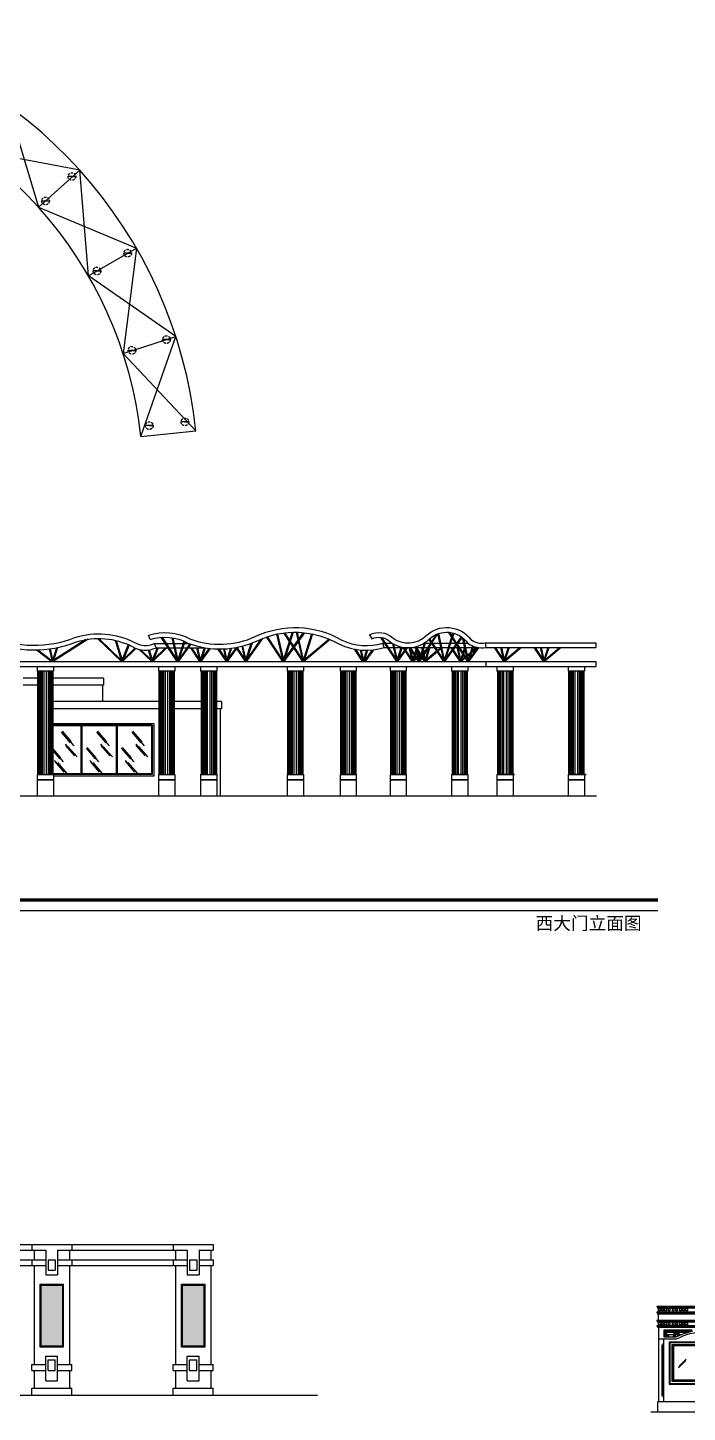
# Model space of a CAD drawing. Extents: x -1237597 to -1121401, y 701438 to 763997.
# Drawn here: x -1199777 to -1171785, y 701438 to 760247 of the extents above; entities that cross this region are included whole.
import ezdxf

# ---------------------------------------------------------------- set-up
doc = ezdxf.new("R2010")
doc.units = 0
doc.header["$LTSCALE"] = 300
doc.header["$MEASUREMENT"] = 0
doc.linetypes.add('HIDDEN2', pattern=[4.7625, 3.175, -1.5875])
doc.layers.get('0').update_dxf_attribs({"linetype": 'CONTINUOUS'})
for name, color, linetype in [('1', 7, 'CONTINUOUS'), ('2', 2, 'CONTINUOUS'), ('3', 3, 'CONTINUOUS'), ('4', 4, 'CONTINUOUS'), ('5', 9, 'CONTINUOUS'), ('LAYER1', 7, 'CONTINUOUS'), ('PH', 8, 'CONTINUOUS'), ('TU2', 7, 'CONTINUOUS')]:
    doc.layers.add(name, color=color, linetype=linetype)
doc.styles.add('HT', font='simhei.ttf', dxfattribs={"height": 200})

# ---------------------------------------------------------------- blocks, each defined once
blk = doc.blocks.new('A$C2C644A41')
h = blk.add_hatch()
h.set_pattern_fill('ESCHER', color=9, scale=450, style=0)
h.set_pattern_definition([(60, (10934.44, -49968.6), (-540, -1e-07), [495, -45]), (180, (10934.44, -49968.6), (270, -467.6537), [495, -45]), (300, (10934.44, -49968.6), (540, -1e-07), [495, -45]), (60, (10979.44, -49968.6), (-540, -1e-07), [90, -450]), (300, (10979.44, -49968.6), (540, -1e-07), [90, -450]), (60, (10911.94, -49929.65), (-540, -1e-07), [90, -450]), (180, (10911.94, -49929.65), (270, -467.6537), [90, -450]), (300, (10911.94, -50007.6), (540, -1e-07), [90, -450]), (180, (10911.94, -50007.6), (270, -467.6537), [90, -450]), (60, (10754.44, -49968.6), (-540, -1e-07), [90, -450]), (300, (10754.44, -49968.6), (540, -1e-07), [90, -450]), (60, (11024.44, -50124.5), (-540, -1e-07), [90, -450]), (180, (11024.44, -50124.5), (270, -467.6537), [90, -450]), (300, (11024.44, -49812.73), (540, -1e-07), [90, -450]), (180, (11024.44, -49812.73), (270, -467.6537), [90, -450]), (0, (11024.44, -49890.67), (-270, 467.6537), [315, -225]), (0, (11024.44, -50046.56), (-270, 467.6537), [315, -225]), (120, (10956.94, -49851.7), (-540, 1e-07), [315, -225]), (120, (10821.94, -49929.65), (-540, 1e-07), [315, -225]), (240, (10821.94, -50007.6), (270, -467.6537), [315, -225]), (240, (10956.94, -50085.53), (270, -467.6537), [315, -225])])
h.paths.add_polyline_path([(3982, 3200), (4508, 3200), (4508, 3500), (3301, 3500), (3301, 3441, -0.051587)])
h.paths.add_polyline_path([(1073, 3200, -0.051587), (1755, 3441), (1755, 3500), (548, 3500), (548, 3200)])
at = {"color": 3}
for p, q in [((4728, 4500), (249, 4500)), ((249, 4500), (249, 4474)), ((269, 4474), (249, 4474)), ((4806, 4256), (249, 4256)), ((249, 4256), (249, 4223)), ((269, 4223), (249, 4223)), ((269, 4474), (269, 4447)), ((289, 4447), (269, 4447)), ((269, 4421), (269, 4421)), ((269, 4223), (269, 4196)), ((289, 4196), (269, 4196)), ((289, 4447), (289, 4421)), ((4766, 4421), (289, 4421)), ((289, 4196), (289, 4170)), ((4766, 4170), (289, 4170)), ((4806, 4500), (328, 4500)), ((328, 4256), (328, 4421)), ((328, 4421), (328, 4256)), ((328, 4256), (328, 4370)), ((328, 3901), (328, 4170)), ((4806, 3901), (249, 3901)), ((249, 3901), (249, 3875)), ((269, 3875), (249, 3875)), ((4806, 3679), (249, 3679)), ((249, 3679), (249, 3653)), ((269, 3653), (249, 3653)), ((269, 3875), (269, 3848)), ((289, 3848), (269, 3848)), ((269, 3822), (269, 3822)), ((269, 3653), (269, 3626)), ((289, 3626), (269, 3626)), ((289, 3848), (289, 3822)), ((4766, 3822), (289, 3822)), ((289, 3626), (289, 3600)), ((4728, 3600), (289, 3600)), ((328, 3679), (328, 3822)), ((4766, 3600), (328, 3600)), ((328, 3600), (328, 450)), ((1074, 3100), (328, 3100)), ((1074, 3100), (328, 3100)), ((538, 3100), (538, 450)), ((548, 3500), (1755, 3500)), ((548, 3500), (1755, 3500)), ((548, 3500), (548, 3200)), ((548, 3200), (1073, 3200)), ((548, 3200), (1073, 3200)), ((4778, 450), (278, 450)), ((278, 450), (278, 0))]:
    blk.add_line(p, q, dxfattribs=at)
at = {"color": 4}
for p, q in [((4806, 4474), (269, 4474)), ((4806, 4223), (269, 4223)), ((4786, 4448), (289, 4447)), ((4786, 4197), (289, 4196)), ((4806, 3875), (269, 3875)), ((4806, 3653), (269, 3653)), ((4786, 3849), (289, 3848)), ((4786, 3627), (289, 3626)), ((778, 3000), (2478, 3000)), ((778, 2999), (778, 1200)), ((928, 2850), (2478, 2850)), ((928, 2850), (928, 1350)), ((778, 1200), (2478, 1200)), ((928, 1350), (2478, 1350))]:
    blk.add_line(p, q, dxfattribs=at)
at = {"color": 9}
for p, q in [((808, 2970), (2478, 2970)), ((808, 2969), (808, 1230)), ((462, 2868), (462, 696)), ((506, 2917), (506, 641)), ((898, 2880), (2478, 2880)), ((898, 2879), (898, 1320)), ((2448, 2820), (958, 2820)), ((958, 2820), (958, 1380)), ((2478, 2850), (1378, 2850)), ((1178, 1892), (1485, 2204)), ((1189, 1948), (1496, 2260)), ((808, 1230), (2478, 1230)), ((898, 1320), (2478, 1320)), ((958, 1380), (2448, 1380))]:
    blk.add_line(p, q, dxfattribs=at)
blk.add_line((16538, 0), (0, 0))
at = {"color": 3}
for points in [[(328, 4421), (310, 4421), (310, 4310), (328, 4310)], [(328, 3822), (310, 3822), (310, 3711), (328, 3711)]]:
    blk.add_lwpolyline(points, close=True, dxfattribs=at)
at = {"color": 4}
for points in [[(394, 4309), (328, 4309), (328, 4421), (394, 4421)], [(526, 4309), (460, 4309), (460, 4421), (526, 4421)], [(658, 4309), (592, 4309), (592, 4421), (658, 4421)], [(809, 4309), (743, 4309), (743, 4421), (809, 4421)], [(981, 4309), (915, 4309), (915, 4421), (981, 4421)], [(1123, 4309), (1057, 4309), (1057, 4421), (1123, 4421)], [(1288, 4309), (1222, 4309), (1222, 4421), (1288, 4421)], [(1420, 4309), (1354, 4309), (1354, 4421), (1420, 4421)], [(1552, 4309), (1486, 4309), (1486, 4421), (1552, 4421)], [(394, 3710), (328, 3710), (328, 3822), (394, 3822)], [(526, 3710), (460, 3710), (460, 3822), (526, 3822)], [(658, 3710), (592, 3710), (592, 3822), (658, 3822)], [(809, 3710), (743, 3710), (743, 3822), (809, 3822)], [(981, 3710), (915, 3710), (915, 3822), (981, 3822)], [(1123, 3710), (1057, 3710), (1057, 3822), (1123, 3822)], [(1288, 3710), (1222, 3710), (1222, 3822), (1288, 3822)], [(1420, 3710), (1354, 3710), (1354, 3822), (1420, 3822)], [(1552, 3710), (1486, 3710), (1486, 3822), (1552, 3822)]]:
    blk.add_lwpolyline(points, close=True, dxfattribs=at)
at = {"color": 3}
for centre, radius, start, end in [((2577, 27), 3512, 103.54733, 115.3598), ((2465, 409), 3030, 93.55566, 117.34297)]:
    blk.add_arc(centre, radius, start, end, dxfattribs=at)
at = {"color": 4}
blk.add_arc((778, 1200), 0.5, 180, 270, dxfattribs=at)
at = {"color": 9}
for centre in [(808, 1230), (898, 1320), (958, 1380)]:
    blk.add_arc(centre, 0.5, 180, 270, dxfattribs=at)

msp = doc.modelspace()

# ---------------------------------------------------------------- hatches: boundary and pattern name
at = {"layer": 'PH'}
h = msp.add_hatch(dxfattribs=at)
h.set_pattern_fill('AR-CONC', color=9, scale=2, style=0)
h.set_pattern_definition([(50, (-1213188.83, 718307.96), (364.3693, -31.878), [38.1, -419.1]), (355, (-1213188.83, 718307.96), (-70.4857, 382.1133), [30.48, -335.28]), (100.451, (-1213158.46, 718305.3), (293.885, 350.2334), [32.38, -356.18]), (46.1842, (-1213188.83, 718409.56), (542.158, -84.085), [57.15, -628.65]), (96.6356, (-1213143.65, 718402.55), (474.808, 494.851), [48.57, -534.27]), (351.184, (-1213188.8, 718409.56), (474.809, 494.85), [45.72, -502.92]), (21, (-1213138.03, 718384.16), (303.2298, -204.531), [38.1, -419.1]), (326, (-1213138.03, 718384.16), (123.604, 368.376), [30.48, -335.28]), (71.4514, (-1213112.76, 718367.1), (426.833, 163.8457), [32.38, -356.18]), (37.5, (-1213188.83, 718307.96), (6.1772, 169.1101), [0, -331.216, 0, -340.36, 0, -336.55]), (7.5, (-1213188.83, 718307.96), (133.6393, 200.3611), [0, -194.056, 0, -323.596, 0, -128.27]), (327.5, (-1213302.11, 718307.96), (271.1812, -11.4575), [0, -127, 0, -396.24, 0, -525.78]), (317.5, (-1213352.9, 718307.96), (296.2584, 50.853), [0, -165.1, 0, -263.144, 0, -373.38])])
h.paths.add_polyline_path([(-1205205.8, 704245.3), (-1204305.8, 704245.3), (-1204305.8, 706845.3), (-1205205.8, 706845.3)])
h.paths.add_polyline_path([(-1198305.8, 706845.3), (-1199205.8, 706845.3), (-1199205.8, 704245.3), (-1198305.8, 704245.3)])
h.paths.add_polyline_path([(-1193205.8, 704245.3), (-1192305.8, 704245.3), (-1192305.8, 706845.3), (-1193205.8, 706845.3)])

# ---------------------------------------------------------------- linework, layer by layer
for p, q in [((-1227605.8, 708570.3), (-1191905.8, 708570.3)), ((-1199605.8, 708570.3), (-1199605.8, 708320.3)), ((-1199605.8, 708320.3), (-1199005.8, 708320.3)), ((-1199505.8, 708320.3), (-1199505.8, 707920.3)), ((-1199005.8, 708320.3), (-1199005.8, 707270.3)), ((-1198505.8, 708320.3), (-1198505.8, 707270.3)), ((-1198505.8, 708320.3), (-1197905.8, 708320.3)), ((-1198005.8, 708320.3), (-1198005.8, 707920.3)), ((-1197905.8, 708570.3), (-1197905.8, 708320.3)), ((-1193605.8, 708570.3), (-1193605.8, 708320.3)), ((-1193605.8, 708320.3), (-1193005.8, 708320.3)), ((-1193505.8, 708320.3), (-1193505.8, 707920.3)), ((-1193005.8, 708320.3), (-1193005.8, 707270.3)), ((-1192505.8, 708320.3), (-1192505.8, 707270.3)), ((-1192505.8, 708320.3), (-1191905.8, 708320.3)), ((-1192005.8, 708320.3), (-1192005.8, 707920.3)), ((-1191905.8, 708570.3), (-1191905.8, 708320.3)), ((-1203905.8, 707670.3), (-1199605.8, 707670.3)), ((-1199605.8, 707920.3), (-1199005.8, 707920.3)), ((-1199605.8, 707920.3), (-1199605.8, 707670.3)), ((-1199605.8, 707670.3), (-1199005.8, 707670.3)), ((-1199505.8, 707670.3), (-1199505.8, 703470.3)), ((-1198905.8, 707920.3), (-1198905.8, 707470.3)), ((-1198905.8, 707920.3), (-1198605.8, 707920.3)), ((-1198605.8, 707920.3), (-1198605.8, 707470.3)), ((-1198505.8, 707920.3), (-1197905.8, 707920.3)), ((-1198505.8, 707670.3), (-1197905.8, 707670.3)), ((-1198005.8, 707670.3), (-1198005.8, 703470.3)), ((-1197905.8, 707920.3), (-1197905.8, 707670.3)), ((-1197905.8, 707670.3), (-1193605.8, 707670.3)), ((-1193605.8, 707920.3), (-1193005.8, 707920.3)), ((-1193605.8, 707920.3), (-1193605.8, 707670.3)), ((-1193605.8, 707670.3), (-1193005.8, 707670.3)), ((-1193505.8, 707670.3), (-1193505.8, 703470.3)), ((-1192905.8, 707920.3), (-1192905.8, 707470.3)), ((-1192905.8, 707920.3), (-1192605.8, 707920.3)), ((-1192605.8, 707920.3), (-1192605.8, 707470.3)), ((-1192505.8, 707920.3), (-1191905.8, 707920.3)), ((-1192505.8, 707670.3), (-1191905.8, 707670.3)), ((-1192005.8, 707670.3), (-1192005.8, 703470.3)), ((-1191905.8, 707920.3), (-1191905.8, 707670.3)), ((-1199005.8, 707270.3), (-1198505.8, 707270.3)), ((-1198905.8, 707470.3), (-1198605.8, 707470.3)), ((-1193005.8, 707270.3), (-1192505.8, 707270.3)), ((-1192905.8, 707470.3), (-1192605.8, 707470.3)), ((-1199605.8, 703470.3), (-1199005.8, 703470.3)), ((-1199605.8, 703220.3), (-1199605.8, 703470.3)), ((-1199005.8, 702770.3), (-1199005.8, 703820.3)), ((-1199005.8, 703820.3), (-1198505.8, 703820.3)), ((-1198905.8, 703220.3), (-1198905.8, 703670.3)), ((-1198905.8, 703670.3), (-1198605.8, 703670.3)), ((-1198605.8, 703220.3), (-1198605.8, 703670.3)), ((-1198505.8, 702770.3), (-1198505.8, 703820.3)), ((-1198505.8, 703470.3), (-1197905.8, 703470.3)), ((-1197905.8, 703220.3), (-1197905.8, 703470.3)), ((-1193605.8, 703470.3), (-1193005.8, 703470.3)), ((-1193605.8, 703220.3), (-1193605.8, 703470.3)), ((-1193005.8, 702770.3), (-1193005.8, 703820.3)), ((-1193005.8, 703820.3), (-1192505.8, 703820.3)), ((-1192905.8, 703220.3), (-1192905.8, 703670.3)), ((-1192905.8, 703670.3), (-1192605.8, 703670.3)), ((-1192605.8, 703220.3), (-1192605.8, 703670.3)), ((-1192505.8, 702770.3), (-1192505.8, 703820.3)), ((-1192505.8, 703470.3), (-1191905.8, 703470.3)), ((-1191905.8, 703220.3), (-1191905.8, 703470.3)), ((-1199605.8, 703220.3), (-1199005.8, 703220.3)), ((-1199505.8, 703220.3), (-1199505.8, 702470.3)), ((-1199005.8, 702770.3), (-1198505.8, 702770.3)), ((-1198905.8, 703220.3), (-1198605.8, 703220.3)), ((-1198505.8, 703220.3), (-1197905.8, 703220.3)), ((-1198005.8, 703220.3), (-1198005.8, 702470.3)), ((-1193605.8, 703220.3), (-1193005.8, 703220.3)), ((-1193505.8, 703220.3), (-1193505.8, 702470.3)), ((-1193005.8, 702770.3), (-1192505.8, 702770.3)), ((-1192905.8, 703220.3), (-1192605.8, 703220.3)), ((-1192505.8, 703220.3), (-1191905.8, 703220.3)), ((-1192005.8, 703220.3), (-1192005.8, 702470.3)), ((-1199605.8, 702470.3), (-1197905.8, 702470.3)), ((-1199605.8, 702170.3), (-1199605.8, 702470.3)), ((-1197905.8, 702170.3), (-1197905.8, 702470.3)), ((-1193605.8, 702470.3), (-1191905.8, 702470.3)), ((-1193605.8, 702170.3), (-1193605.8, 702470.3)), ((-1191905.8, 702170.3), (-1191905.8, 702470.3))]:
    msp.add_line(p, q)
for points in [[(-1199245.8, 704205.3), (-1199245.8, 706885.3), (-1198265.8, 706885.3), (-1198265.8, 704205.3)], [(-1193245.8, 704205.3), (-1193245.8, 706885.3), (-1192265.8, 706885.3), (-1192265.8, 704205.3)]]:
    msp.add_lwpolyline(points, close=True)
at = {"layer": '1'}
for p, q in [((-1199313.3, 752620.2), (-1197567, 754192.7)), ((-1197194.5, 749703.8), (-1195159.3, 750878.8)), ((-1195728.3, 746410.7), (-1193493.3, 747136.9)), ((-1194978.8, 742884.6), (-1192641.7, 743130.3))]:
    msp.add_line(p, q, dxfattribs=at)
at = {"layer": '1', "color": 7}
for p, q in [((-1186503.4, 728542.1), (-1185853.4, 728542.1)), ((-1186503.4, 728522.1), (-1185853.4, 728522.1)), ((-1184379.9, 728542.1), (-1183729.9, 728542.1)), ((-1184379.9, 728522.1), (-1183729.9, 728522.1)), ((-1181770.5, 728542.1), (-1181120.5, 728542.1)), ((-1181770.5, 728522.1), (-1181120.5, 728522.1)), ((-1179845.5, 728542.1), (-1179119.4, 728542.1)), ((-1179845.5, 728522.1), (-1179119.4, 728522.1)), ((-1176821.4, 728542.1), (-1176074.2, 728542.1)), ((-1176821.4, 728522.1), (-1176074.2, 728522.1)), ((-1232861.8, 727622.1), (-1175643.8, 727622.1))]:
    msp.add_line(p, q, dxfattribs=at)
at = {"layer": '1'}
for points in [[(-1208053.9, 760247.3), (-1205114.1, 756834.7), (-1200610.9, 756933.5), (-1199313.3, 752620.2), (-1195159.3, 750878.8), (-1195728.3, 746410.7), (-1192641.7, 743130.3)], [(-1194978.8, 742884.6), (-1193493.3, 747136.9), (-1197194.5, 749703.8), (-1197567, 754192.7), (-1201992.2, 755032.3), (-1204158.3, 758981.5), (-1208542.5, 757948.7)]]:
    msp.add_lwpolyline(points, dxfattribs=at)
for radius in [19593.2, 17243.2]:
    msp.add_arc((-1212127.6, 741082.2), radius, 6, 78, dxfattribs=at)
at = {"layer": '2', "color": 2}
for p, q in [((-1197736.4, 753927.4), (-1198061.4, 753927.4)), ((-1197898.9, 753927.4), (-1197736.4, 753927.4)), ((-1199183.3, 752888.7), (-1198858.3, 752888.7)), ((-1195370, 750671.5), (-1195695, 750671.5)), ((-1195532.5, 750671.5), (-1195370, 750671.5)), ((-1196674.7, 749913.4), (-1196999.7, 749913.4)), ((-1196837.2, 749913.4), (-1196674.7, 749913.4)), ((-1193727.7, 746997.6), (-1194052.7, 746997.6)), ((-1193890.2, 746997.6), (-1193727.7, 746997.6)), ((-1195190.6, 746542.9), (-1195515.6, 746542.9)), ((-1195353.1, 746542.9), (-1195190.6, 746542.9)), ((-1192943.8, 743504.5), (-1193268.8, 743504.5)), ((-1193106.3, 743504.5), (-1192943.8, 743504.5)), ((-1194455.8, 743345.8), (-1194780.8, 743345.8)), ((-1194618.3, 743345.8), (-1194455.8, 743345.8)), ((-1194586.4, 734256.9), (-1194648.7, 734446.9)), ((-1194410.4, 734093.3), (-1194323.2, 733913.4)), ((-1194410.4, 734093.3), (-1193952.2, 734093.3)), ((-1193904.3, 734093.3), (-1193603.3, 734093.3)), ((-1193562.3, 734093.3), (-1193181.6, 734093.3)), ((-1193139.6, 734093.3), (-1192936.3, 734093.3)), ((-1185265, 734463.8), (-1185173.9, 734285.8)), ((-1184643.1, 733919.4), (-1184700.6, 734110.9)), ((-1184700.6, 734110.9), (-1184651.6, 734110.9)), ((-1184603.7, 734110.9), (-1184322, 734110.9)), ((-1182949.4, 734110.9), (-1182943.4, 734110.9)), ((-1182901.4, 734110.9), (-1182678.8, 734110.9)), ((-1182603.5, 734110.9), (-1182299.5, 734110.9)), ((-1182258.5, 734110.9), (-1181874, 734110.9)), ((-1181832.1, 734110.9), (-1181634.1, 734110.9)), ((-1181586.1, 734110.9), (-1181569.8, 734110.9)), ((-1181520.7, 734110.9), (-1181282.1, 734110.9)), ((-1181241.1, 734110.9), (-1181102.9, 734110.9)), ((-1180366.8, 734116.6), (-1180333.5, 733919.4)), ((-1180366.8, 734116.6), (-1175669.1, 734116.6)), ((-1175669.1, 734116.6), (-1175669.1, 733919.4)), ((-1194323.2, 733913.4), (-1193833.3, 733913.4)), ((-1193785.3, 733913.4), (-1193563.1, 733913.4)), ((-1193522.1, 733913.4), (-1193238.6, 733913.4)), ((-1193196.7, 733913.4), (-1193008.2, 733913.4)), ((-1192959.1, 733913.4), (-1192261.1, 733913.4)), ((-1184643.1, 733919.4), (-1184525.1, 733919.4)), ((-1184477.1, 733919.4), (-1184256.9, 733919.4)), ((-1184215.9, 733919.4), (-1183935, 733919.4)), ((-1183893, 733919.4), (-1183594.2, 733919.4)), ((-1183546.2, 733919.4), (-1183326, 733919.4)), ((-1183285, 733919.4), (-1183004.1, 733919.4)), ((-1182962.2, 733919.4), (-1182803.7, 733919.4)), ((-1182761.3, 733919.4), (-1182524.8, 733919.4)), ((-1182476.9, 733919.4), (-1182256.7, 733919.4)), ((-1182215.7, 733919.4), (-1181934.8, 733919.4)), ((-1181892.8, 733919.4), (-1181706.1, 733919.4)), ((-1181657, 733919.4), (-1181507.5, 733919.4)), ((-1181459.5, 733919.4), (-1181239.3, 733919.4)), ((-1181198.3, 733919.4), (-1180917.4, 733919.4)), ((-1180875.5, 733919.4), (-1180727.7, 733919.4)), ((-1180688.8, 733919.4), (-1180663.9, 733919.4)), ((-1180333.5, 733919.4), (-1175669.1, 733919.4)), ((-1207055.1, 733322.1), (-1175663.9, 733322.1)), ((-1207055.1, 733122.1), (-1175663.9, 733122.1)), ((-1199378.9, 733122.1), (-1199378.9, 732922.1)), ((-1198688.9, 732922.1), (-1199378.9, 732922.1)), ((-1199358.9, 732922.1), (-1199358.9, 728522.1)), ((-1198708.9, 732922.1), (-1198708.9, 728522.1)), ((-1198688.9, 733122.1), (-1198688.9, 732922.1)), ((-1194228.9, 733122.1), (-1194228.9, 732922.1)), ((-1193538.9, 732922.1), (-1194228.9, 732922.1)), ((-1194208.9, 732922.1), (-1194208.9, 728522.1)), ((-1193558.9, 732922.1), (-1193558.9, 728522.1)), ((-1193538.9, 733122.1), (-1193538.9, 732922.1)), ((-1192440.2, 733122.1), (-1192440.2, 732922.1)), ((-1191750.2, 732922.1), (-1192440.2, 732922.1)), ((-1192420.2, 732922.1), (-1192420.2, 728522.1)), ((-1191770.2, 732922.1), (-1191770.2, 728522.1)), ((-1191750.2, 733122.1), (-1191750.2, 732922.1)), ((-1188767.3, 733122.1), (-1188767.3, 732922.1)), ((-1188077.3, 732922.1), (-1188767.3, 732922.1)), ((-1188747.3, 732922.1), (-1188747.3, 728522.1)), ((-1188097.3, 732922.1), (-1188097.3, 728522.1)), ((-1188077.3, 733122.1), (-1188077.3, 732922.1)), ((-1186523.4, 733122.1), (-1186523.4, 732922.1)), ((-1185833.4, 732922.1), (-1186523.4, 732922.1)), ((-1186503.4, 732922.1), (-1186503.4, 728522.1)), ((-1185853.4, 732922.1), (-1185853.4, 728522.1)), ((-1185833.4, 733122.1), (-1185833.4, 732922.1)), ((-1184399.9, 733122.1), (-1184399.9, 732922.1)), ((-1183709.9, 732922.1), (-1184399.9, 732922.1)), ((-1184379.9, 732922.1), (-1184379.9, 728522.1)), ((-1183729.9, 732922.1), (-1183729.9, 728522.1)), ((-1183709.9, 733122.1), (-1183709.9, 732922.1)), ((-1181790.5, 733122.1), (-1181790.5, 732922.1)), ((-1181100.5, 732922.1), (-1181790.5, 732922.1)), ((-1181770.5, 732922.1), (-1181770.5, 728522.1)), ((-1181120.5, 732922.1), (-1181120.5, 728522.1)), ((-1181100.5, 733122.1), (-1181100.5, 732922.1)), ((-1180338.2, 733322.1), (-1180338.2, 733122.1)), ((-1180338.2, 733322.1), (-1180338.2, 733122.1)), ((-1179865.5, 733122.1), (-1179865.5, 732922.1)), ((-1179175.5, 732922.1), (-1179865.5, 732922.1)), ((-1179845.5, 732922.1), (-1179845.5, 728522.1)), ((-1179195.5, 732922.1), (-1179195.5, 728522.1)), ((-1179175.5, 733122.1), (-1179175.5, 732922.1)), ((-1176841.4, 733122.1), (-1176841.4, 732922.1)), ((-1176151.4, 732922.1), (-1176841.4, 732922.1)), ((-1176821.4, 732922.1), (-1176821.4, 728522.1)), ((-1176171.4, 732922.1), (-1176171.4, 728522.1)), ((-1176151.4, 733122.1), (-1176151.4, 732922.1)), ((-1175663.9, 733322.1), (-1175663.9, 733122.1)), ((-1175663.9, 733322.1), (-1175663.9, 733122.1)), ((-1199358.9, 732622.1), (-1199967.3, 732622.1)), ((-1199358.9, 732322.1), (-1199967.3, 732322.1)), ((-1196556.4, 732622.1), (-1198708.9, 732622.1)), ((-1196556.4, 732322.1), (-1198708.9, 732322.1)), ((-1196606.4, 732322.1), (-1196606.4, 731622.1)), ((-1196556.4, 732622.1), (-1196556.4, 732322.1)), ((-1194208.9, 731622.1), (-1198708.9, 731622.1)), ((-1192420.2, 731622.1), (-1193558.9, 731622.1)), ((-1191556.4, 731622.1), (-1191770.2, 731622.1)), ((-1191556.4, 731622.1), (-1191556.4, 731322.1)), ((-1194208.9, 731322.1), (-1198708.9, 731322.1)), ((-1192420.2, 731322.1), (-1193558.9, 731322.1)), ((-1191556.4, 731322.1), (-1191770.2, 731322.1)), ((-1191606.4, 731322.1), (-1191606.4, 727622.1)), ((-1194428.4, 730682.1), (-1198708.9, 730682.1)), ((-1194488.4, 730622.1), (-1198708.9, 730622.1)), ((-1197513.4, 730592.1), (-1198708.9, 730592.1)), ((-1197513.4, 728522.1), (-1197513.4, 730622.1)), ((-1197488.4, 728522.1), (-1197488.4, 730622.1)), ((-1197463.4, 728522.1), (-1197463.4, 730622.1)), ((-1196013.4, 730592.1), (-1197463.4, 730592.1)), ((-1196013.4, 728522.1), (-1196013.4, 730622.1)), ((-1195988.4, 728522.1), (-1195988.4, 730622.1)), ((-1195963.4, 728522.1), (-1195963.4, 730622.1)), ((-1194518.4, 730592.1), (-1195963.4, 730592.1)), ((-1194518.4, 730592.1), (-1194488.4, 730622.1)), ((-1194518.4, 730592.1), (-1194518.4, 728552.1)), ((-1194488.4, 730622.1), (-1194488.4, 728522.1)), ((-1194428.4, 730682.1), (-1194428.4, 728462.1)), ((-1199378.9, 728522.1), (-1198688.9, 728522.1)), ((-1199378.9, 728522.1), (-1199378.9, 728322.1)), ((-1199378.9, 728307.1), (-1199378.9, 727622.1)), ((-1194488.4, 728522.1), (-1199008.4, 728522.1)), ((-1197513.4, 728552.1), (-1198708.9, 728552.1)), ((-1197513.4, 728542.1), (-1198708.9, 728542.1)), ((-1198688.9, 728522.1), (-1198688.9, 728322.1)), ((-1194428.4, 728462.1), (-1198688.9, 728462.1)), ((-1198688.9, 728307.1), (-1198688.9, 727622.1)), ((-1196013.4, 728552.1), (-1197463.4, 728552.1)), ((-1196013.4, 728542.1), (-1197463.4, 728542.1)), ((-1194518.4, 728552.1), (-1195963.4, 728552.1)), ((-1194518.4, 728542.1), (-1195963.4, 728542.1)), ((-1194518.4, 728552.1), (-1194488.4, 728522.1)), ((-1194228.9, 728522.1), (-1193538.9, 728522.1)), ((-1194228.9, 728522.1), (-1194228.9, 728322.1)), ((-1194228.9, 728307.1), (-1194228.9, 727622.1)), ((-1193538.9, 728522.1), (-1193538.9, 728322.1)), ((-1193538.9, 728307.1), (-1193538.9, 727622.1)), ((-1192440.2, 728522.1), (-1191750.2, 728522.1)), ((-1192440.2, 728522.1), (-1192440.2, 728322.1)), ((-1192440.2, 728307.1), (-1192440.2, 727622.1)), ((-1191750.2, 728522.1), (-1191750.2, 728322.1)), ((-1191750.2, 728307.1), (-1191750.2, 727622.1)), ((-1188767.3, 728522.1), (-1188077.3, 728522.1)), ((-1188767.3, 728522.1), (-1188767.3, 728322.1)), ((-1188767.3, 728307.1), (-1188767.3, 727622.1)), ((-1188077.3, 728522.1), (-1188077.3, 728322.1)), ((-1188077.3, 728307.1), (-1188077.3, 727622.1)), ((-1186523.4, 728522.1), (-1185833.4, 728522.1)), ((-1186523.4, 728522.1), (-1186523.4, 728322.1)), ((-1186523.4, 728307.1), (-1186523.4, 727622.1)), ((-1185833.4, 728522.1), (-1185833.4, 728322.1)), ((-1185833.4, 728307.1), (-1185833.4, 727622.1)), ((-1184399.9, 728522.1), (-1183709.9, 728522.1)), ((-1184399.9, 728522.1), (-1184399.9, 728322.1)), ((-1184399.9, 728307.1), (-1184399.9, 727622.1)), ((-1183709.9, 728522.1), (-1183709.9, 728322.1)), ((-1183709.9, 728307.1), (-1183709.9, 727622.1)), ((-1181790.5, 728522.1), (-1181100.5, 728522.1)), ((-1181790.5, 728522.1), (-1181790.5, 728322.1)), ((-1181790.5, 728307.1), (-1181790.5, 727622.1)), ((-1181100.5, 728522.1), (-1181100.5, 728322.1)), ((-1181100.5, 728307.1), (-1181100.5, 727622.1)), ((-1179865.5, 728522.1), (-1179175.5, 728522.1)), ((-1179865.5, 728522.1), (-1179865.5, 728322.1)), ((-1179865.5, 728307.1), (-1179865.5, 727622.1)), ((-1179175.5, 728522.1), (-1179175.5, 728322.1)), ((-1179175.5, 728307.1), (-1179175.5, 727622.1)), ((-1176841.4, 728522.1), (-1176151.4, 728522.1)), ((-1176841.4, 728522.1), (-1176841.4, 728322.1)), ((-1176841.4, 728307.1), (-1176841.4, 727622.1)), ((-1176151.4, 728522.1), (-1176151.4, 728322.1)), ((-1176151.4, 728307.1), (-1176151.4, 727622.1))]:
    msp.add_line(p, q, dxfattribs=at)
for points in [[(-1207268.8, 734016.2, 0.0998988), (-1206254.9, 734208, -0.1459439), (-1201419, 734209.5, 0.1967464), (-1197705.3, 734157.4, -0.1981769), (-1195338.4, 733962.6, 0.2552723), (-1194323.2, 733913.4)], [(-1207266.4, 734216.2, 0.1008797), (-1206321.5, 734396.8, -0.1465733), (-1201350.8, 734397.9, 0.197713), (-1197772.5, 734345.8, -0.1993301), (-1195240.1, 734136.9, 0.2574349), (-1194410.4, 734093.3, 0.2574349)], [(-1194648.7, 734446.9, -0.2057931), (-1192891.6, 734290.1, 0.1993221), (-1190123, 734384.5, -0.249177), (-1186445.7, 734235, 0.1834049), (-1184700.6, 734110.9, 0.1834049)], [(-1194586.4, 734256.9, -0.2074686), (-1192975.1, 734107.8, 0.2004233), (-1190038.2, 734203.3, -0.2499757), (-1186538.7, 734057.6, 0.1843598), (-1184643.1, 733919.4, -0.7924011)], [(-1185266.1, 734463.3, -0.3183108), (-1184286.4, 734328, 0.3634738), (-1182875.2, 734420, -0.4492746), (-1180964.3, 734256.9, 0.2017784), (-1180366.8, 734116.6, 0.2017784)], [(-1185173.9, 734285.8, -0.3228719), (-1184415.4, 734174.7, 0.3663357), (-1182737.3, 734275.1, -0.4567973), (-1181108.5, 734115.2, 0.2105227), (-1180333.5, 733919.4, -0.7924011)]]:
    msp.add_lwpolyline(points, format="xyb", dxfattribs=at)
at = {"layer": '2', "color": 2, "linetype": 'HIDDEN2', "ltscale": 0.1}
for centre in [(-1197898.9, 753927.4), (-1199020.8, 752888.7), (-1195532.5, 750671.5), (-1196837.2, 749913.4), (-1193890.2, 746997.6), (-1195353.1, 746542.9), (-1194618.3, 743345.8), (-1193106.3, 743504.5)]:
    msp.add_circle(centre, 162.5, dxfattribs=at)
at = {"layer": '3', "color": 6}
msp.add_line((-1232330, 702170.3), (-1187476.7, 702170.3), dxfattribs=at)
at = {"layer": '4', "color": 4}
for p, q in [((-1188556.9, 734568.8), (-1188948.3, 733334.1)), ((-1188081.6, 734555.2), (-1188942.8, 733345.2)), ((-1188916.8, 734538.5), (-1188680.1, 734180.3)), ((-1188035.7, 734550.7), (-1188910.2, 733322.1)), ((-1188872.6, 734544.1), (-1188664.5, 734229.3)), ((-1188514.5, 734570), (-1188870.8, 733446.4)), ((-1188385.1, 734570.9), (-1188309.9, 734234.4)), ((-1188344, 734570.2), (-1188278.7, 734278.2)), ((-1181737.4, 734542), (-1182120.3, 733334.1)), ((-1181698.6, 734531.8), (-1182082.2, 733322.1)), ((-1181938.1, 734571), (-1181796.2, 734356.3)), ((-1181887.7, 734567.3), (-1181780.7, 734405.3)), ((-1197207.9, 734272.3), (-1198701.5, 733322.1)), ((-1197308, 734256), (-1198682.7, 733381.4)), ((-1195800.4, 733322.1), (-1196817.5, 734304.4)), ((-1195820.6, 733397.2), (-1196760.5, 734305)), ((-1196064.4, 734226.8), (-1195798.5, 733322.1)), ((-1196019.6, 734216.2), (-1195775, 733384.1)), ((-1195510.4, 734044.1), (-1195793.9, 733336.9)), ((-1195473.9, 734027.9), (-1195756.8, 733322.1)), ((-1194122.5, 734351), (-1193442.5, 733322.1)), ((-1194076.7, 734354.3), (-1193449.5, 733405.1)), ((-1193657.7, 734336.6), (-1193430.9, 733322.1)), ((-1193615.2, 734329.9), (-1193387.5, 733322.1)), ((-1193150, 734193), (-1193403.6, 733393.1)), ((-1193113.1, 734176.8), (-1193387.5, 733322.1)), ((-1192852.2, 734063.5), (-1193387.5, 733322.1)), ((-1192891.6, 734077.2), (-1193353.4, 733428.3)), ((-1190693.8, 733973.7), (-1190548.2, 733322.1)), ((-1190655.1, 733983.7), (-1190524.5, 733399.7)), ((-1190304.5, 734093.8), (-1190545.3, 733334.1)), ((-1189807.8, 734304.7), (-1190507.2, 733322.1)), ((-1190256.8, 734111.7), (-1190507.2, 733322.1)), ((-1189877.2, 734276.1), (-1190467.7, 733446.4)), ((-1189653.2, 734373.9), (-1188958.1, 733322.1)), ((-1189598.5, 734363.7), (-1188972.1, 733415.8)), ((-1189211.6, 734487), (-1188951.2, 733322.1)), ((-1189172.4, 734495.3), (-1188927.5, 733399.7)), ((-1188651.7, 734137.3), (-1188520.4, 733938.7)), ((-1188636.2, 734186.4), (-1188495.6, 733973.6)), ((-1188471.9, 733937.8), (-1188126.9, 733415.8)), ((-1188298.2, 734181.9), (-1188106, 733322.1)), ((-1188267, 734225.7), (-1188082.3, 733399.7)), ((-1187731.6, 734505.9), (-1188103.1, 733334.1)), ((-1187692.1, 734498.2), (-1188065, 733322.1)), ((-1186936.5, 734260.5), (-1188055.3, 733322.1)), ((-1186977.7, 734278.2), (-1188046, 733382.1)), ((-1184805.7, 734344.1), (-1184130.4, 733322.1)), ((-1184763.1, 734352.1), (-1184144.3, 733415.8)), ((-1184296.2, 734095.3), (-1184123.4, 733322.1)), ((-1184249.4, 734069), (-1184099.8, 733399.7)), ((-1183925.9, 733948), (-1184120.5, 733334.1)), ((-1183886.6, 733939.6), (-1184082.4, 733322.1)), ((-1183333.1, 733950.9), (-1183192.5, 733322.1)), ((-1183294.3, 733960.8), (-1183151.5, 733322.1)), ((-1182941.9, 734115.6), (-1183168.9, 733399.7)), ((-1182888.7, 734151), (-1183151.5, 733322.1)), ((-1182636.1, 734110.9), (-1183151.5, 733322.1)), ((-1182665.2, 734131.8), (-1183112.1, 733446.4)), ((-1182751.3, 734262), (-1182130.1, 733322.1)), ((-1182721.6, 734289.7), (-1182144.1, 733415.8)), ((-1182441.6, 734474.7), (-1182641.4, 734168.3)), ((-1182382.1, 734499.7), (-1182619.9, 734135.8)), ((-1182386, 734498.2), (-1182123.1, 733322.1)), ((-1182348.2, 734512.2), (-1182099.5, 733399.7)), ((-1181345.1, 734357.7), (-1182082.2, 733322.1)), ((-1181377.6, 734381), (-1182042.7, 733446.4)), ((-1181767.9, 734313.4), (-1181603.1, 734064.1)), ((-1181752.3, 734362.4), (-1181578.3, 734099)), ((-1181579.5, 734028.3), (-1181112.8, 733322.1)), ((-1181554.6, 734063.2), (-1181126.8, 733415.8)), ((-1181335.7, 734350.7), (-1181105.8, 733322.1)), ((-1181285.7, 734310.1), (-1181082.2, 733399.7)), ((-1180895.5, 733988.4), (-1181103, 733334.1)), ((-1180858.4, 733973.1), (-1181064.8, 733322.1)), ((-1199410.5, 733818.4), (-1198749.4, 733322.1)), ((-1199346, 733820), (-1198754.5, 733375.9)), ((-1198862.5, 733859), (-1198742.5, 733322.1)), ((-1198822.7, 733864.4), (-1198718.8, 733399.7)), ((-1198557.4, 733908.8), (-1198739.6, 733334.1)), ((-1198512.6, 733917.8), (-1198701.5, 733322.1)), ((-1195757.3, 733322.1), (-1195182.9, 733884.3)), ((-1195716.8, 733417.7), (-1195222.7, 733901.3)), ((-1194515.1, 733322.1), (-1195052.7, 733841.3)), ((-1194535.3, 733397.2), (-1194977.9, 733824.7)), ((-1194658, 733814.9), (-1194513.2, 733322.1)), ((-1194618, 733820.5), (-1194471.5, 733322.1)), ((-1194277.5, 733913.4), (-1194489.7, 733384.1)), ((-1194472, 733322.1), (-1193867.9, 733913.4)), ((-1194234.5, 733913.4), (-1194471.5, 733322.1)), ((-1194431.5, 733417.7), (-1193925.1, 733913.4)), ((-1192872.5, 733913.4), (-1192481.8, 733322.1)), ((-1192824.6, 733913.4), (-1192495.8, 733415.8)), ((-1192607, 733913.4), (-1192474.8, 733322.1)), ((-1192566, 733913.4), (-1192451.2, 733399.7)), ((-1192288.3, 733913.4), (-1192472, 733334.1)), ((-1192247.1, 733911), (-1192433.8, 733322.1)), ((-1192035.4, 733881.8), (-1192433.8, 733322.1)), ((-1192080.8, 733887.1), (-1192394.4, 733446.4)), ((-1191715.3, 733860.4), (-1191359.5, 733322.1)), ((-1191666.8, 733859.5), (-1191311.6, 733322.1)), ((-1191473.3, 733862.1), (-1191352.6, 733322.1)), ((-1191432.7, 733863.9), (-1191311.6, 733322.1)), ((-1191174.9, 733885.4), (-1191349.7, 733334.1)), ((-1190877.1, 733932.5), (-1191311.6, 733322.1)), ((-1191131.2, 733890.8), (-1191311.6, 733322.1)), ((-1190933.9, 733921.7), (-1191272.1, 733446.4)), ((-1190919.3, 733873.2), (-1190555.1, 733322.1)), ((-1190894.5, 733908.1), (-1190569.1, 733415.8)), ((-1188496.8, 733902.9), (-1188112.9, 733322.1)), ((-1185924.1, 733856.8), (-1185565.4, 733314)), ((-1185869.5, 733846.7), (-1185579.4, 733407.7)), ((-1185671.5, 733819.6), (-1185558.5, 733314)), ((-1185629.6, 733815.8), (-1185534.8, 733391.6)), ((-1185403.2, 733806.7), (-1185555.6, 733326.1)), ((-1185361.1, 733807.1), (-1185517.5, 733314)), ((-1185169, 733803.6), (-1185517.5, 733314)), ((-1185121.7, 733801.1), (-1185468.4, 733314)), ((-1183660.1, 733915.4), (-1184082.4, 733322.1)), ((-1183707.9, 733917.2), (-1184043, 733446.4)), ((-1183864.8, 733919.4), (-1183788.5, 733803.9)), ((-1183816.9, 733919.4), (-1183763.7, 733838.9)), ((-1183764.9, 733768.2), (-1183470.1, 733322.1)), ((-1183740, 733803.1), (-1183484.1, 733415.8)), ((-1183595.9, 733915.8), (-1183463.1, 733322.1)), ((-1183591.9, 733915.9), (-1183199.5, 733322.1)), ((-1183545.6, 733918.3), (-1183213.5, 733415.8)), ((-1183536, 733831.2), (-1183439.5, 733399.7)), ((-1183378.3, 733592.7), (-1183464.1, 733322.1)), ((-1183350, 733549.8), (-1183422.1, 733322.1)), ((-1183275.4, 733437), (-1183412.4, 733322.1)), ((-1183297.6, 733470.6), (-1183403.1, 733382.1)), ((-1183304.8, 733824.5), (-1183362.8, 733641.7)), ((-1183287.5, 733746.8), (-1183334.4, 733598.8)), ((-1183274.7, 733919.4), (-1183280.8, 733900.3)), ((-1183279.7, 733902), (-1183097.2, 733625.8)), ((-1183237.1, 733521.4), (-1183266.8, 733496.5)), ((-1183232.8, 733919.4), (-1183263.4, 733822.7)), ((-1183257.4, 733795.7), (-1183112.7, 733576.8)), ((-1183227.2, 733477.4), (-1183244.6, 733462.9)), ((-1183133.5, 733608.2), (-1183202.6, 733550.3)), ((-1183114.2, 733572.3), (-1183192.7, 733506.4)), ((-1183091.6, 733643.4), (-1183102.7, 733634.1)), ((-1183084.4, 733533.9), (-1183067.8, 733508.7)), ((-1183070.9, 733919.4), (-1183043.3, 733795.7)), ((-1183068.8, 733582.9), (-1183045.8, 733548.1)), ((-1183012.4, 733657.6), (-1183057, 733620.2)), ((-1183044.1, 733473), (-1182944.4, 733322.1)), ((-1183022.3, 733701.6), (-1183034.5, 733691.3)), ((-1183030, 733919.4), (-1183019.3, 733871.6)), ((-1183026, 733718.1), (-1183002.7, 733614.2)), ((-1183019.3, 733507.9), (-1182958.4, 733415.8)), ((-1183001.9, 733793.9), (-1182972.2, 733661)), ((-1182992, 733566.2), (-1182937.4, 733322.1)), ((-1182853.3, 733843.3), (-1182987.7, 733730.5)), ((-1182928.5, 733728), (-1182977.9, 733686.6)), ((-1182961.5, 733613), (-1182913.8, 733399.7)), ((-1182749, 733919.4), (-1182938.4, 733322.1)), ((-1182707.1, 733919.4), (-1182896.4, 733322.1)), ((-1182400, 733730.4), (-1182886.7, 733322.1)), ((-1182422.1, 733764), (-1182877.4, 733382.1)), ((-1182257.6, 733902), (-1182391.3, 733789.9)), ((-1182243.7, 733861.5), (-1182369.1, 733756.3)), ((-1182174.7, 733919.4), (-1182209.2, 733890.4)), ((-1181829.9, 733919.4), (-1181770.3, 733829.2)), ((-1181781.9, 733919.4), (-1181745.4, 733864.1)), ((-1181746.7, 733793.4), (-1181435.2, 733322.1)), ((-1181721.8, 733828.4), (-1181449.2, 733415.8)), ((-1181561.7, 733919.4), (-1181428.2, 733322.1)), ((-1181520.7, 733919.4), (-1181404.6, 733399.7)), ((-1181326.6, 733645.6), (-1181428.6, 733323.9)), ((-1181298.2, 733602.7), (-1181387.2, 733322.1)), ((-1181207.2, 733464.9), (-1181387.2, 733322.1)), ((-1181229.4, 733498.5), (-1181368.2, 733382.1)), ((-1181239.8, 733919.4), (-1181311.1, 733694.7)), ((-1181222.2, 733842.6), (-1181282.7, 733651.7)), ((-1181158.5, 733558), (-1181198.5, 733524.4)), ((-1181197.9, 733919.4), (-1181198.1, 733918.5)), ((-1181148.7, 733514), (-1181176.3, 733490.8)), ((-1180986.1, 733702.6), (-1181124, 733586.9)), ((-1181008.7, 733631.4), (-1181114.2, 733542.9)), ((-1180644.2, 733913), (-1181064.8, 733322.1)), ((-1180686, 733923.3), (-1181025.4, 733446.4)), ((-1180665.5, 733919.4), (-1180951.5, 733679.4)), ((-1180715.6, 733929.5), (-1180929, 733750.5)), ((-1179983.4, 733919.4), (-1179588.7, 733322.1)), ((-1179935.5, 733919.4), (-1179602.7, 733415.8)), ((-1179715.3, 733919.4), (-1179581.8, 733322.1)), ((-1179674.3, 733919.4), (-1179558.1, 733399.7)), ((-1178881.3, 733919.4), (-1179578.9, 733334.1)), ((-1179393.4, 733919.4), (-1179578.9, 733334.1)), ((-1179351.4, 733919.4), (-1179540.8, 733322.1)), ((-1178819, 733919.4), (-1179531.1, 733322.1)), ((-1178296.1, 733919.4), (-1177901.4, 733322.1)), ((-1178248.1, 733919.4), (-1177915.4, 733415.8)), ((-1178027.9, 733919.4), (-1177894.4, 733322.1)), ((-1177986.9, 733919.4), (-1177870.8, 733399.7)), ((-1177193.9, 733919.4), (-1177891.6, 733334.1)), ((-1177706, 733919.4), (-1177891.6, 733334.1)), ((-1177664.1, 733919.4), (-1177853.4, 733322.1)), ((-1177131.7, 733919.4), (-1177843.7, 733322.1)), ((-1199348.9, 732922.1), (-1199348.9, 728522.1)), ((-1199338.9, 732922.1), (-1199338.9, 728522.1)), ((-1199308.9, 732922.1), (-1199308.9, 728522.1)), ((-1199268.9, 732922.1), (-1199268.9, 728522.1)), ((-1199218.9, 732922.1), (-1199218.9, 728522.1)), ((-1199158.9, 732922.1), (-1199158.9, 728522.1)), ((-1199095.4, 732922.1), (-1199095.4, 728522.1)), ((-1198988.9, 732922.1), (-1198988.9, 728522.1)), ((-1198908.9, 732922.1), (-1198908.9, 728522.1)), ((-1198848.9, 732922.1), (-1198848.9, 728522.1)), ((-1198798.9, 732922.1), (-1198798.9, 728522.1)), ((-1198758.9, 732922.1), (-1198758.9, 728522.1)), ((-1198728.9, 732922.1), (-1198728.9, 728522.1)), ((-1198718.9, 732922.1), (-1198718.9, 728522.1)), ((-1195756.9, 733322.4), (-1195756.8, 733322.1)), ((-1194198.9, 732922.1), (-1194198.9, 728522.1)), ((-1194188.9, 732922.1), (-1194188.9, 728522.1)), ((-1194158.9, 732922.1), (-1194158.9, 728522.1)), ((-1194118.9, 732922.1), (-1194118.9, 728522.1)), ((-1194068.9, 732922.1), (-1194068.9, 728522.1)), ((-1194008.9, 732922.1), (-1194008.9, 728522.1)), ((-1193945.3, 732922.1), (-1193945.3, 728522.1)), ((-1193838.9, 732922.1), (-1193838.9, 728522.1)), ((-1193758.9, 732922.1), (-1193758.9, 728522.1)), ((-1193698.9, 732922.1), (-1193698.9, 728522.1)), ((-1193648.9, 732922.1), (-1193648.9, 728522.1)), ((-1193608.9, 732922.1), (-1193608.9, 728522.1)), ((-1193578.9, 732922.1), (-1193578.9, 728522.1)), ((-1193568.9, 732922.1), (-1193568.9, 728522.1)), ((-1192410.2, 732922.1), (-1192410.2, 728522.1)), ((-1192400.2, 732922.1), (-1192400.2, 728522.1)), ((-1192370.2, 732922.1), (-1192370.2, 728522.1)), ((-1192330.2, 732922.1), (-1192330.2, 728522.1)), ((-1192280.2, 732922.1), (-1192280.2, 728522.1)), ((-1192220.2, 732922.1), (-1192220.2, 728522.1)), ((-1192156.7, 732922.1), (-1192156.7, 728522.1)), ((-1192050.2, 732922.1), (-1192050.2, 728522.1)), ((-1191970.2, 732922.1), (-1191970.2, 728522.1)), ((-1191910.2, 732922.1), (-1191910.2, 728522.1)), ((-1191860.2, 732922.1), (-1191860.2, 728522.1)), ((-1191820.2, 732922.1), (-1191820.2, 728522.1)), ((-1191790.2, 732922.1), (-1191790.2, 728522.1)), ((-1191780.2, 732922.1), (-1191780.2, 728522.1)), ((-1188737.3, 732922.1), (-1188737.3, 728522.1)), ((-1188727.3, 732922.1), (-1188727.3, 728522.1)), ((-1188697.3, 732922.1), (-1188697.3, 728522.1)), ((-1188657.3, 732922.1), (-1188657.3, 728522.1)), ((-1188607.3, 732922.1), (-1188607.3, 728522.1)), ((-1188547.3, 732922.1), (-1188547.3, 728522.1)), ((-1188483.7, 732922.1), (-1188483.7, 728522.1)), ((-1188377.3, 732922.1), (-1188377.3, 728522.1)), ((-1188297.3, 732922.1), (-1188297.3, 728522.1)), ((-1188237.3, 732922.1), (-1188237.3, 728522.1)), ((-1188187.3, 732922.1), (-1188187.3, 728522.1)), ((-1188147.3, 732922.1), (-1188147.3, 728522.1)), ((-1188117.3, 732922.1), (-1188117.3, 728522.1)), ((-1188107.3, 732922.1), (-1188107.3, 728522.1)), ((-1186493.4, 732922.1), (-1186493.4, 728522.1)), ((-1186483.4, 732922.1), (-1186483.4, 728522.1)), ((-1186453.4, 732922.1), (-1186453.4, 728522.1)), ((-1186413.4, 732922.1), (-1186413.4, 728522.1)), ((-1186363.4, 732922.1), (-1186363.4, 728522.1)), ((-1186303.4, 732922.1), (-1186303.4, 728522.1)), ((-1186239.8, 732922.1), (-1186239.8, 728522.1)), ((-1186133.4, 732922.1), (-1186133.4, 728522.1)), ((-1186053.4, 732922.1), (-1186053.4, 728522.1)), ((-1185993.4, 732922.1), (-1185993.4, 728522.1)), ((-1185943.4, 732922.1), (-1185943.4, 728522.1)), ((-1185903.4, 732922.1), (-1185903.4, 728522.1)), ((-1185873.4, 732922.1), (-1185873.4, 728522.1)), ((-1185863.4, 732922.1), (-1185863.4, 728522.1)), ((-1184369.9, 732922.1), (-1184369.9, 728522.1)), ((-1184359.9, 732922.1), (-1184359.9, 728522.1)), ((-1184329.9, 732922.1), (-1184329.9, 728522.1)), ((-1184289.9, 732922.1), (-1184289.9, 728522.1)), ((-1184239.9, 732922.1), (-1184239.9, 728522.1)), ((-1184179.9, 732922.1), (-1184179.9, 728522.1)), ((-1184116.4, 732922.1), (-1184116.4, 728522.1)), ((-1184009.9, 732922.1), (-1184009.9, 728522.1)), ((-1183929.9, 732922.1), (-1183929.9, 728522.1)), ((-1183869.9, 732922.1), (-1183869.9, 728522.1)), ((-1183819.9, 732922.1), (-1183819.9, 728522.1)), ((-1183779.9, 732922.1), (-1183779.9, 728522.1)), ((-1183749.9, 732922.1), (-1183749.9, 728522.1)), ((-1183739.9, 732922.1), (-1183739.9, 728522.1)), ((-1181760.5, 732922.1), (-1181760.5, 728522.1)), ((-1181750.5, 732922.1), (-1181750.5, 728522.1)), ((-1181720.5, 732922.1), (-1181720.5, 728522.1)), ((-1181680.5, 732922.1), (-1181680.5, 728522.1)), ((-1181630.5, 732922.1), (-1181630.5, 728522.1)), ((-1181570.5, 732922.1), (-1181570.5, 728522.1)), ((-1181507, 732922.1), (-1181507, 728522.1)), ((-1181400.5, 732922.1), (-1181400.5, 728522.1)), ((-1181320.5, 732922.1), (-1181320.5, 728522.1)), ((-1181260.5, 732922.1), (-1181260.5, 728522.1)), ((-1181210.5, 732922.1), (-1181210.5, 728522.1)), ((-1181170.5, 732922.1), (-1181170.5, 728522.1)), ((-1181140.5, 732922.1), (-1181140.5, 728522.1)), ((-1181130.5, 732922.1), (-1181130.5, 728522.1)), ((-1179835.5, 732922.1), (-1179835.5, 728522.1)), ((-1179825.5, 732922.1), (-1179825.5, 728522.1)), ((-1179795.5, 732922.1), (-1179795.5, 728522.1)), ((-1179755.5, 732922.1), (-1179755.5, 728522.1)), ((-1179705.5, 732922.1), (-1179705.5, 728522.1)), ((-1179645.5, 732922.1), (-1179645.5, 728522.1)), ((-1179582, 732922.1), (-1179582, 728522.1)), ((-1179475.5, 732922.1), (-1179475.5, 728522.1)), ((-1179395.5, 732922.1), (-1179395.5, 728522.1)), ((-1179335.5, 732922.1), (-1179335.5, 728522.1)), ((-1179285.5, 732922.1), (-1179285.5, 728522.1)), ((-1179245.5, 732922.1), (-1179245.5, 728522.1)), ((-1179215.5, 732922.1), (-1179215.5, 728522.1)), ((-1179205.5, 732922.1), (-1179205.5, 728522.1)), ((-1176811.4, 732922.1), (-1176811.4, 728522.1)), ((-1176801.4, 732922.1), (-1176801.4, 728522.1)), ((-1176771.4, 732922.1), (-1176771.4, 728522.1)), ((-1176731.4, 732922.1), (-1176731.4, 728522.1)), ((-1176681.4, 732922.1), (-1176681.4, 728522.1)), ((-1176621.4, 732922.1), (-1176621.4, 728522.1)), ((-1176557.9, 732922.1), (-1176557.9, 728522.1)), ((-1176451.4, 732922.1), (-1176451.4, 728522.1)), ((-1176371.4, 732922.1), (-1176371.4, 728522.1)), ((-1176311.4, 732922.1), (-1176311.4, 728522.1)), ((-1176261.4, 732922.1), (-1176261.4, 728522.1)), ((-1176221.4, 732922.1), (-1176221.4, 728522.1)), ((-1176191.4, 732922.1), (-1176191.4, 728522.1)), ((-1176181.4, 732922.1), (-1176181.4, 728522.1)), ((-1197513.4, 730602.1), (-1198708.9, 730602.1)), ((-1197503.4, 728522.1), (-1197503.4, 730622.1)), ((-1197473.4, 728522.1), (-1197473.4, 730622.1)), ((-1196013.4, 730602.1), (-1197463.4, 730602.1)), ((-1196003.4, 728522.1), (-1196003.4, 730622.1)), ((-1195973.4, 728522.1), (-1195973.4, 730622.1)), ((-1194518.4, 730602.1), (-1195963.4, 730602.1)), ((-1194508.4, 730592.1), (-1194508.4, 728552.1)), ((-1199378.9, 728322.1), (-1198688.9, 728322.1)), ((-1199378.9, 728307.1), (-1198688.9, 728307.1)), ((-1199363.9, 728322.1), (-1199363.9, 728307.1)), ((-1198703.9, 728322.1), (-1198703.9, 728307.1)), ((-1194228.9, 728322.1), (-1193538.9, 728322.1)), ((-1194228.9, 728307.1), (-1193538.9, 728307.1)), ((-1194213.9, 728322.1), (-1194213.9, 728307.1)), ((-1193553.9, 728322.1), (-1193553.9, 728307.1)), ((-1192440.2, 728322.1), (-1191750.2, 728322.1)), ((-1192440.2, 728307.1), (-1191750.2, 728307.1)), ((-1192425.2, 728322.1), (-1192425.2, 728307.1)), ((-1191765.2, 728322.1), (-1191765.2, 728307.1)), ((-1188767.3, 728322.1), (-1188077.3, 728322.1)), ((-1188767.3, 728307.1), (-1188077.3, 728307.1)), ((-1188752.3, 728322.1), (-1188752.3, 728307.1)), ((-1188092.3, 728322.1), (-1188092.3, 728307.1)), ((-1186523.4, 728322.1), (-1185833.4, 728322.1)), ((-1186523.4, 728307.1), (-1185833.4, 728307.1)), ((-1186508.4, 728322.1), (-1186508.4, 728307.1)), ((-1185848.4, 728322.1), (-1185848.4, 728307.1)), ((-1184399.9, 728322.1), (-1183709.9, 728322.1)), ((-1184399.9, 728307.1), (-1183709.9, 728307.1)), ((-1184384.9, 728322.1), (-1184384.9, 728307.1)), ((-1183724.9, 728322.1), (-1183724.9, 728307.1)), ((-1181790.5, 728322.1), (-1181100.5, 728322.1)), ((-1181790.5, 728307.1), (-1181100.5, 728307.1)), ((-1181775.5, 728322.1), (-1181775.5, 728307.1)), ((-1181115.5, 728322.1), (-1181115.5, 728307.1)), ((-1179865.5, 728322.1), (-1179175.5, 728322.1)), ((-1179865.5, 728307.1), (-1179175.5, 728307.1)), ((-1179850.5, 728322.1), (-1179850.5, 728307.1)), ((-1179190.5, 728322.1), (-1179190.5, 728307.1)), ((-1176841.4, 728322.1), (-1176151.4, 728322.1)), ((-1176841.4, 728307.1), (-1176151.4, 728307.1)), ((-1176826.4, 728322.1), (-1176826.4, 728307.1)), ((-1176166.4, 728322.1), (-1176166.4, 728307.1))]:
    msp.add_line(p, q, dxfattribs=at)
at = {"layer": '5', "color": 9}
for p, q in [((-1198354.4, 730325.7), (-1197968.1, 729878.7)), ((-1198318.8, 730366.3), (-1197932.5, 729919.3)), ((-1198212.1, 730198.7), (-1197825.7, 729751.7)), ((-1196854.4, 730325.7), (-1196468.1, 729878.7)), ((-1196818.8, 730366.3), (-1196432.5, 729919.3)), ((-1196712.1, 730198.7), (-1196325.7, 729751.7)), ((-1195359.4, 730325.7), (-1194973.1, 729878.7)), ((-1195323.8, 730366.3), (-1194937.5, 729919.3)), ((-1195217.1, 730198.7), (-1194830.7, 729751.7)), ((-1198708.9, 729614.5), (-1198379.8, 729233.7)), ((-1198708.9, 729532.7), (-1198415.4, 729193.1)), ((-1198659.4, 729513), (-1198273.1, 729066.1)), ((-1198186.6, 729812.7), (-1197800.3, 729365.7)), ((-1198176.5, 729761.9), (-1197790.1, 729315)), ((-1198069.7, 729721.3), (-1197683.4, 729274.3)), ((-1197301.7, 729640), (-1196915.4, 729193.1)), ((-1197266.1, 729680.6), (-1196879.8, 729233.7)), ((-1197159.4, 729513), (-1196773.1, 729066.1)), ((-1196686.6, 729812.7), (-1196300.3, 729365.7)), ((-1196676.5, 729761.9), (-1196290.1, 729315)), ((-1196569.7, 729721.3), (-1196183.4, 729274.3)), ((-1195806.7, 729640), (-1195420.4, 729193.1)), ((-1195771.1, 729680.6), (-1195384.8, 729233.7)), ((-1195664.4, 729513), (-1195278.1, 729066.1)), ((-1195191.6, 729812.7), (-1194805.3, 729365.7)), ((-1195181.5, 729761.9), (-1194795.1, 729315)), ((-1195074.7, 729721.3), (-1194688.4, 729274.3)), ((-1198634, 729127), (-1198247.6, 728680.1)), ((-1198623.8, 729076.2), (-1198237.5, 728629.3)), ((-1198517.1, 729035.6), (-1198130.7, 728588.7)), ((-1197134, 729127), (-1196747.6, 728680.1)), ((-1197123.8, 729076.2), (-1196737.5, 728629.3)), ((-1197017.1, 729035.6), (-1196630.7, 728588.7)), ((-1195639, 729127), (-1195252.6, 728680.1)), ((-1195628.8, 729076.2), (-1195242.5, 728629.3)), ((-1195522.1, 729035.6), (-1195135.7, 728588.7))]:
    msp.add_line(p, q, dxfattribs=at)
at = {"layer": 'LAYER1', "const_width": 150}
msp.add_lwpolyline([(-1237522, 723199.3), (-1173022.4, 723199.3)], dxfattribs=at)
at = {"layer": 'PH'}
for p, q in [((-1203905.8, 708320.3), (-1199605.8, 708320.3)), ((-1197905.8, 708320.3), (-1193605.8, 708320.3)), ((-1203905.8, 707920.3), (-1199605.8, 707920.3)), ((-1197905.8, 707920.3), (-1193605.8, 707920.3))]:
    msp.add_line(p, q, dxfattribs=at)
for points in [[(-1199205.8, 704245.3), (-1199205.8, 706845.3), (-1198305.8, 706845.3), (-1198305.8, 704245.3)], [(-1193205.8, 704245.3), (-1193205.8, 706845.3), (-1192305.8, 706845.3), (-1192305.8, 704245.3)]]:
    msp.add_lwpolyline(points, close=True, dxfattribs=at)
at = {"layer": 'TU2', "color": 3}
msp.add_line((-1237529.3, 722747.1), (-1173029.3, 722747.1), dxfattribs=at)

# ---------------------------------------------------------------- block references
at = {"layer": '4', "color": 4}
msp.add_blockref('A$C2C644A41', (-1173332.2, 701438.2), dxfattribs=at)

# ---------------------------------------------------------------- texts
at = {"layer": 'LAYER1', "color": 3, "linetype": 'BYBLOCK', "style": 'HT'}
msp.add_text('西大门立面图', height=550, dxfattribs=at).set_placement((-1178224.1, 721935))

doc.saveas('drawing.dxf')
